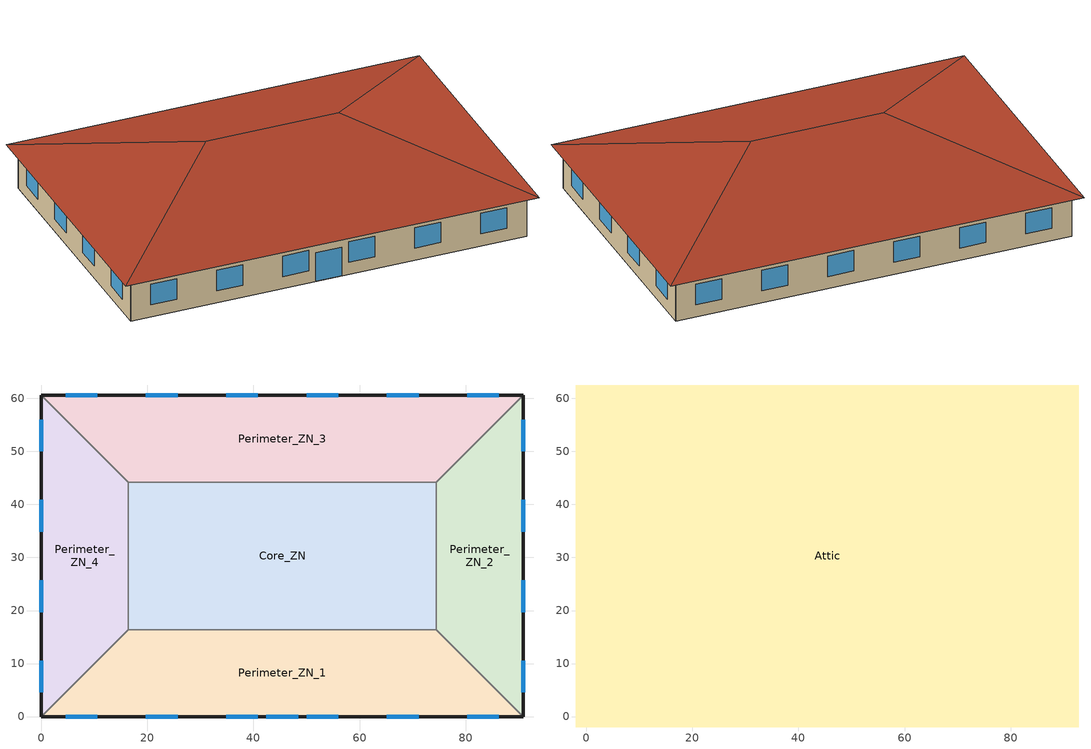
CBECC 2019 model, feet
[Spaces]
Perimeter_ZN_1
 floor ground (Base_CZ12-SlabOnOrBelowGradeF073): 74.44,16.4 90.85,0 0,0 16.4,16.4 z0
 wall outside (Base_CZ12-NonresMetalFrameWallU062): 0,0 90.85,0 z0:10.01
 wall to Perimeter_ZN_2 (NACM_Interior Wall): 90.85,0 74.44,16.4 z0:10.01
 wall to Core_ZN (NACM_Interior Wall): 74.44,16.4 16.4,16.4 z0:10.01
 wall to Perimeter_ZN_4 (NACM_Interior Wall): 16.4,16.4 0,0 z0:10.01
 window (Base_AllCZ_FixedWindowU36): 4.56,0 10.56,0 / 65.12,0 71.13,0 / 50,0 56,0 / 80.28,0 86.29,0 / 19.72,0 25.72,0 / 34.84,0 40.85,0 z2.95:7.95
 window (Glazed Door): 42.42,0 48.43,0 z0:7
Perimeter_ZN_2
 floor ground (Base_CZ12-SlabOnOrBelowGradeF073): 90.85,60.56 90.85,0 74.44,16.4 74.44,44.16 z0
 wall outside (Base_CZ12-NonresMetalFrameWallU062): 90.85,0 90.85,60.56 z0:10.01
 wall to Perimeter_ZN_3 (NACM_Interior Wall): 90.85,60.56 74.44,44.16 z0:10.01
 wall to Core_ZN (NACM_Interior Wall): 74.44,44.16 74.44,16.4 z0:10.01
 window (Base_AllCZ_FixedWindowU36): 90.85,34.84 90.85,40.85 / 90.85,50 90.85,56 / 90.85,19.72 90.85,25.72 / 90.85,4.56 90.85,10.56 z2.95:7.95
Core_ZN
 floor ground (Base_CZ12-SlabOnOrBelowGradeF073): 74.44,44.16 74.44,16.4 16.4,16.4 16.4,44.16 z0
 wall to Perimeter_ZN_3 (NACM_Interior Wall): 74.44,44.16 16.4,44.16 z0:10.01
 wall to Perimeter_ZN_4 (NACM_Interior Wall): 16.4,44.16 16.4,16.4 z0:10.01
Perimeter_ZN_3
 floor ground (Base_CZ12-SlabOnOrBelowGradeF073): 90.85,60.56 74.44,44.16 16.4,44.16 0,60.56 z0
 wall outside (Base_CZ12-NonresMetalFrameWallU062): 90.85,60.56 0,60.56 z0:10.01
 wall to Perimeter_ZN_4 (NACM_Interior Wall): 0,60.56 16.4,44.16 z0:10.01
 window (Base_AllCZ_FixedWindowU36): 25.72,60.56 19.72,60.56 / 71.13,60.56 65.12,60.56 / 86.29,60.56 80.28,60.56 / 10.56,60.56 4.56,60.56 / 56,60.56 50,60.56 / 40.85,60.56 34.84,60.56 z2.95:7.95
Perimeter_ZN_4
 floor ground (Base_CZ12-SlabOnOrBelowGradeF073): 0,60.56 16.4,44.16 16.4,16.4 0,0 z0
 wall outside (Base_CZ12-NonresMetalFrameWallU062): 0,60.56 0,0 z0:10.01
 window (Base_AllCZ_FixedWindowU36): 0,56 0,50 / 0,40.85 0,34.84 / 0,10.56 0,4.56 / 0,25.72 0,19.72 z2.95:7.95
Attic
 floor outside (Base_CZ12-NonresOtherFloorU071): 92.81,62.53 90.85,60.56 0,60.56 -1.97,62.53 z10.01; 92.81,62.53 92.81,-1.97 90.85,0 90.85,60.56 z10.01; -1.97,62.53 0,60.56 0,0 -1.97,-1.97 z10.01; 90.85,0 92.81,-1.97 -1.97,-1.97 0,0 z10.01
 floor to Core_ZN (NACM_Drop Ceiling): 74.44,44.16 74.44,16.4 16.4,16.4 16.4,44.16 z10.01
 floor to Perimeter_ZN_2 (NACM_Drop Ceiling): 90.85,60.56 90.85,0 74.44,16.4 74.44,44.16 z10.01
 floor to Perimeter_ZN_4 (NACM_Drop Ceiling): 0,60.56 16.4,44.16 16.4,16.4 0,0 z10.01
 floor to Perimeter_ZN_1 (NACM_Drop Ceiling): 74.44,16.4 90.85,0 0,0 16.4,16.4 z10.01
 floor to Perimeter_ZN_3 (NACM_Drop Ceiling): 90.85,60.56 74.44,44.16 16.4,44.16 0,60.56 z10.01
 roof outside (Base_CZ12-SteepNonresWoodFramingAndOtherRoofU034): 60.56,30.28,20.77 92.81,62.53,10.01 -1.97,62.53,10.01 30.28,30.28,20.77; 30.28,30.28,20.77 -1.97,62.53,10.01 -1.97,-1.97,10.01; 60.56,30.28,20.77 92.81,-1.97,10.01 92.81,62.53,10.01; 30.28,30.28,20.77 -1.97,-1.97,10.01 92.81,-1.97,10.01 60.56,30.28,20.77
[Proj]
020012-OffSml-CECStd19: ZipCode=95814; MandatoryLtgCtrlIsBldgDemandResponseCtrlRpt=Required; MandatoryLtgCtrlIsBldgShutOffCtrlRpt=Required; MandatoryLtgCtrlDescRpt[1]=Space 1; MandatoryLtgCtrlDescRpt[2]=Space 2; MandatoryLtgCtrlDescRpt[3]=Space 3; MandatoryLtgCtrlDescRpt[4]=Space 4; MandatoryLtgCtrlSpcFunctRpt[1]=Auditorium Area; MandatoryLtgCtrlSpcFunctRpt[2]=Office Area (>250 square feet); MandatoryLtgCtrlSpcFunctRpt[3]=Convention, Conference, Multipurpose and Meeting Area; MandatoryLtgCtrlSpcFunctRpt[4]=Financial Transaction Area; MandatoryLtgCtrlIsAreaCtrlRpt[1]=NA; MandatoryLtgCtrlIsAreaCtrlRpt[2]=Required; MandatoryLtgCtrlIsAreaCtrlRpt[3]=Required; MandatoryLtgCtrlIsAreaCtrlRpt[4]=Required; MandatoryLtgCtrlIsMultiLvlCtrlRpt[1]=Required; MandatoryLtgCtrlIsMultiLvlCtrlRpt[2]=Exempt; MandatoryLtgCtrlIsMultiLvlCtrlRpt[3]=NA; MandatoryLtgCtrlIsMultiLvlCtrlRpt[4]=Exempt; MandatoryLtgCtrlIsShutOffCtrlRpt[1]=Required; MandatoryLtgCtrlIsShutOffCtrlRpt[2]=NA; MandatoryLtgCtrlIsShutOffCtrlRpt[3]=Required; MandatoryLtgCtrlIsShutOffCtrlRpt[4]=Exempt; MandatoryLtgCtrlIsPriDayltgCtrlRpt[1]=Exempt; MandatoryLtgCtrlIsPriDayltgCtrlRpt[2]=NA; MandatoryLtgCtrlIsPriDayltgCtrlRpt[3]=Required; MandatoryLtgCtrlIsPriDayltgCtrlRpt[4]=Exempt; MandatoryLtgCtrlIsSecDayltgCtrlRpt[1]=Exempt; MandatoryLtgCtrlIsSecDayltgCtrlRpt[2]=Required; MandatoryLtgCtrlIsSecDayltgCtrlRpt[3]=Required; MandatoryLtgCtrlIsSecDayltgCtrlRpt[4]=Required
[Bldg]
Small Office: FuncClassMthd=AreaCategoryMethod; TotStoryCnt=1; AboveGrdStoryCnt=1
[ConsAssm]
Base_CZ12-SlabOnOrBelowGradeF073: CompatibleSurfType=UndergroundFloor; SlabType=UnheatedSlabOnGrade; MatRef[1]=Concrete - 140 lb/ft3 - 6 in.
Base_CZ12-NonresMetalFrameWallU062: CompatibleSurfType=ExteriorWall; MatRef[1]=Stucco - 7/8 in.; MatRef[2]=Compliance Insulation R13.99; MatRef[3]=Air - Metal Wall Framing - 16 or 24 in. OC; MatRef[4]=Gypsum Board - 1/2 in.
NACM_Interior Wall: CompatibleSurfType=InteriorWall; MatRef[1]=Gypsum Board - 5/8 in.; MatRef[2]=Air - Metal Wall Framing - 16 or 24 in. OC; MatRef[3]=Gypsum Board - 5/8 in.
Base_CZ12-SteepNonresWoodFramingAndOtherRoofU034: CompatibleSurfType=Roof; MatRef[1]=Metal Standing Seam - 1/16 in.; MatRef[2]=Compliance Insulation R28.63; CRRCInitialRefl=0.2; CRRCAgedRefl=0.2; CRRCInitialEmit=0.85; CRRCAgedEmit=0.85; CRRCProdID=XXXX-XXXX
Base_CZ12-NonresOtherFloorU071: CompatibleSurfType=ExteriorFloor; MatRef[1]=Compliance Insulation R9.83; MatRef[2]=Plywood - 5/8 in.; MatRef[3]=Carpet - 3/4 in.
NACM_Drop Ceiling: CompatibleSurfType=InteriorFloor; MatRef[1]=Acoustic Tile - 3/4 in.
[Mat]
Name | CodeCat | CodeItem
Concrete - 140 lb/ft3 - 6 in. | Concrete | Concrete - 140 lb/ft3 - 6 in.
Stucco - 7/8 in. | Plastering Materials | Stucco - 7/8 in.
Compliance Insulation R13.99 | Insulation Board | Compliance Insulation R13.99
Air - Metal Wall Framing - 16 or 24 in. OC | Air | Air - Metal Wall Framing - 16 or 24 in. OC
Gypsum Board - 1/2 in. | Bldg Board and Siding | Gypsum Board - 1/2 in.
Gypsum Board - 5/8 in. | Bldg Board and Siding | Gypsum Board - 5/8 in.
Metal Standing Seam - 1/16 in. | Roofing | Metal Standing Seam - 1/16 in.
Compliance Insulation R28.63 | Insulation Board | Compliance Insulation R28.63
Compliance Insulation R9.83 | Insulation Board | Compliance Insulation R9.83
Plywood - 5/8 in. | Bldg Board and Siding | Plywood - 5/8 in.
Carpet - 3/4 in. | Finish Materials | Carpet - 3/4 in.
Acoustic Tile - 3/4 in. | Finish Materials | Acoustic Tile - 3/4 in.
[FenCons] FenType=VerticalFenestration; AssmContext=Manufactured; CertificationMthd=NFRCRated
Name | FenProdType | SHGC | UFactor | VT
Base_AllCZ_FixedWindowU36 | FixedWindow | 0.25 | 0.36 | 0.42
Glazed Door | GlazedDoor | 0.23 | 0.45 | 0.17
[Story]
Building Story 1
[Spc] Story=Building Story 1
Name | ThrmlZnRef | Vol | SpcFunc | LtgStatus | PriSide100PctControlled | SecSide100PctControlled | CommRfrgEPD | CondgType
Perimeter_ZN_1 | Perimeter_ZN_1 Thermal Zone | 12219.7 | Office Area (Open plan office) | New | 1 | 1
Perimeter_ZN_2 | Perimeter_ZN_2 Thermal Zone | 7248.87 | Office Area (Open plan office) | New | 1 | 1
Perimeter_ZN_3 | Perimeter_ZN_3 Thermal Zone | 12219.7 | Office Area (Open plan office) |  | 1 | 1
Perimeter_ZN_4 | Perimeter_ZN_4 Thermal Zone | 7248.87 | Office Area (Open plan office) |  | 1 | 1
Core_ZN | Core_ZN Thermal Zone | 16119.6 | Office Area (Open plan office) |  |  |  | 0
Attic | Attic Thermal Zone | 28195.7 | Unoccupied-Exclude from Gross Floor Area | New |  | 0 |  | IndirectlyConditioned
[IntLtgSys] LumRef[1]=A; LumRef[2]=B; LumRef[3]=C; LumRef[4]=D; LumCnt[1]=1
Name | Spc | LumCnt[2] | LumCnt[3] | LumCnt[4] | PAFCredType | DaylitAreaType | PAFCredType[1] | PAFCredType[2] | PAFCredType[4]
InteriorLightingSystem 1 | Perimeter_ZN_1 | 2 | 3 | 4 | ( OccupantSensingControls-251to500SF, InstitutionalTuning, DemandResponsiveControl, - none specified -, - none specified - ) | PrimarySidelit
InteriorLightingSystem 2 | Perimeter_ZN_1 | 1 | 1 | 1 |  | SecondarySidelit | OccupantSensingControls-251to500SF | InstitutionalTuning | DemandResponsiveControl
InteriorLightingSystem 3 | Perimeter_ZN_2 | 1 | 1 | 1 |  | PrimarySidelit | OccupantSensingControls-251to500SF | InstitutionalTuning
[ThrmlZn] HasUnknownHVAC=1
Name | Type | OperableWinHaveInterlock
Attic Thermal Zone | Unconditioned
Core_ZN Thermal Zone; Perimeter_ZN_2 Thermal Zone; Perimeter_ZN_3 Thermal Zone; Perimeter_ZN_4 Thermal Zone | Conditioned
Perimeter_ZN_1 Thermal Zone | Conditioned | 1
[Lum]
Name | Pwr | PwrNA8Default | LumDescRpt | FxtrType | LampType | HtGnSpcFrac | HtGnRadFrac
A | 100 | 1 | Luminaire 1 Fluorescent
B | 75 | 1 | Luminaire 2 Fluorescent
C | 60 | 0 | Luminaire 3 LED | RecessedWithLens | LED | 0.25 | 0.3
D | 25 |  | Luminaire 4 LED | RecessedWithLens | LED | 0.25 | 0.3
